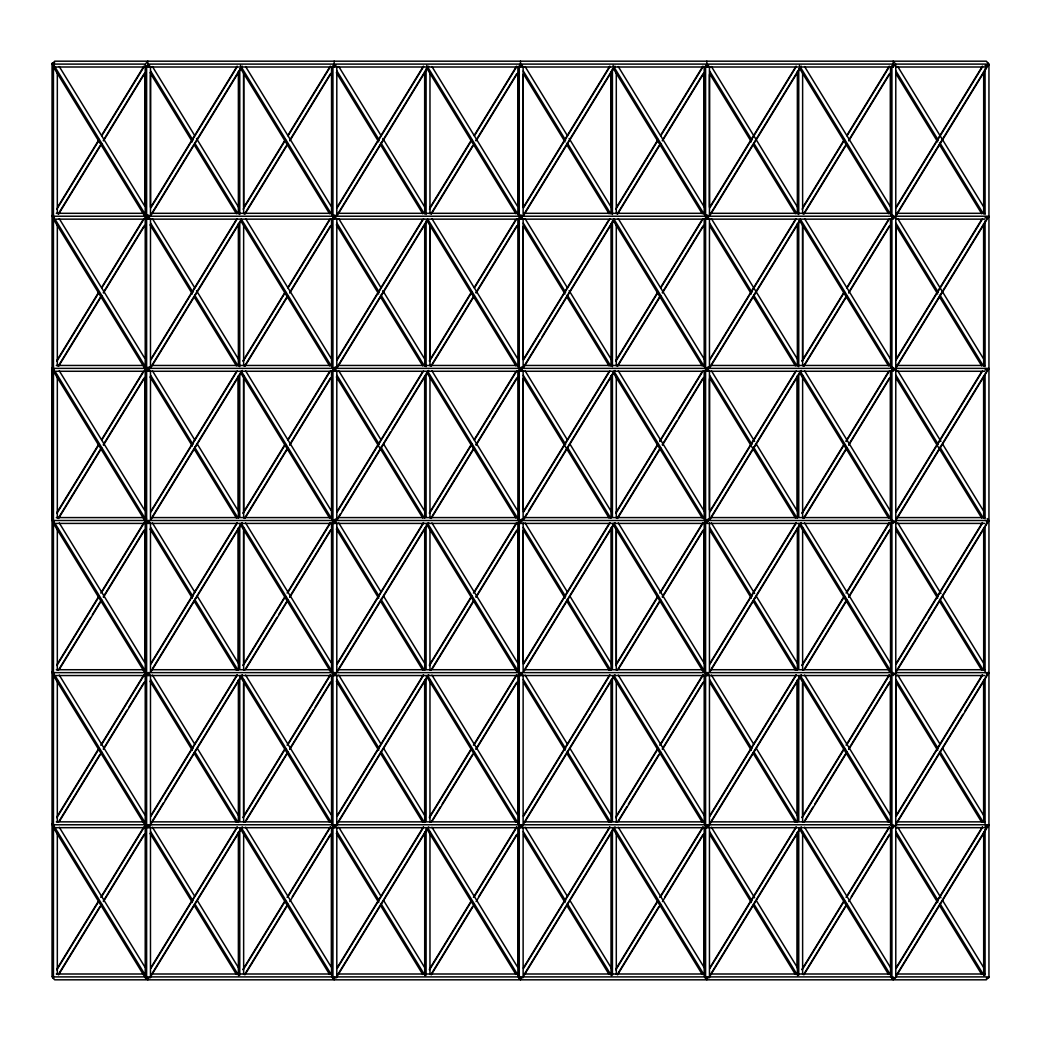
<?xml version="1.0" encoding="UTF-8"?>
<svg xmlns="http://www.w3.org/2000/svg" width="1041" height="1041" viewBox="0 0 1041 1041"><rect width="100%" height="100%" fill="white"/><g stroke="black" fill="none" stroke-linecap="round" stroke-linejoin="round"><path stroke-width="1.5" d="M52.05 519.784L53.442 522.022L52.05 519.784L52.05 367.642L53.442 369.88M52.05 63.384L52.05 976.185L53.442 978.423L53.442 65.609L52.05 63.384L54.639 62.837M145.219 662.206L145.219 531.118M145.219 510.077L145.219 378.976M145.219 213.899L145.219 64.997M150.477 215.331L150.477 66.429M238.376 662.206L238.376 529.492M238.376 510.077L238.376 377.363M243.646 815.78L243.646 683.065M243.646 663.638L243.646 530.923M243.646 511.508L243.646 378.794M243.646 207.237L243.646 72.909L243.646 213.704M331.545 974.571L331.545 827.296M424.702 815.962L424.702 681.634M424.702 518.171L424.702 375.736M424.702 207.419L424.702 73.091M429.972 365.846L429.972 225.038L429.972 359.366M517.871 966.477L517.871 833.763M517.871 814.348L517.871 681.634M517.871 662.206L517.871 531.118M517.871 205.806L517.871 73.091M523.129 671.731L523.129 522.829M523.129 509.882L523.129 378.794M523.129 367.46L523.129 218.571M523.129 207.237L523.129 74.523M611.028 213.899L611.028 71.465M616.298 670.118L616.298 527.696M704.197 966.477L704.197 833.763M704.197 670.3L704.197 523.024M704.197 510.077L704.197 378.976M704.197 213.899L704.197 66.611M706.826 824.771L706.826 827.686L708.505 825.734M709.455 509.882L709.455 378.794M709.455 215.331L709.455 66.429M797.354 968.091L797.354 833.763M797.354 815.962L797.354 681.634M797.354 510.077L797.354 377.363M802.624 822.247L802.624 679.825M802.624 359.366L802.624 225.038L802.624 365.846M890.523 822.429L890.523 675.154M890.523 510.077L890.523 378.976M890.523 213.899L890.523 66.611M895.78 825.487L895.78 64.815L891.916 65.609L891.916 978.423L895.78 977.616L895.78 825.487L891.916 826.294L890.523 824.056M895.78 359.366L895.78 226.652M983.68 822.429L983.68 680.007M983.68 518.171L983.68 375.736M983.68 357.935L983.68 225.22M52.623 65.778L53.234 64.1L146.391 216.229L145.792 217.907L53.468 67.158M52.623 217.907L53.234 216.229L146.391 368.371L145.792 370.049L53.468 219.3M52.623 370.049L53.234 368.371L146.391 520.5L145.792 522.179L53.468 371.429M52.623 522.179L53.234 520.5L146.391 672.629L145.792 674.321L53.468 523.558M52.623 674.321L53.234 672.629L146.391 824.771L145.792 826.45L53.468 675.7M52.623 826.45L53.234 824.771L146.391 976.9L145.792 978.592L53.468 827.829M57.567 207.211L99.064 139.442M101.615 135.291L143.957 66.143M56.826 209.176L99.181 140.028M101.719 135.877L144.061 66.728M58.465 213.6L99.962 145.831M103.358 140.301L144.009 73.911M58.569 214.186L101.771 143.645M103.462 140.873L144.959 73.104M56.721 360.733L99.064 291.584M101.615 287.433L143.111 219.664M150.737 207.211L237.127 66.143M56.826 361.318L99.181 292.157M101.719 288.006L144.061 218.857M150.841 207.797L237.231 66.728M58.465 365.742L100.808 296.581M103.358 292.43L144.009 226.053M152.48 212.221L240.562 68.381M58.569 366.315L101.771 295.774M103.462 293.015L144.959 225.246M150.893 215.565L242.358 66.195M56.721 512.862L99.077 443.713M101.615 439.562L143.111 371.793M150.737 359.353L236.281 219.664M243.893 207.211L285.403 139.442M287.941 135.291L330.283 66.143M56.826 513.447L99.181 444.299M101.719 440.148L144.061 370.999M150.841 359.926L237.231 218.857M243.152 209.176L285.507 140.028M288.045 135.877L330.387 66.728M58.465 517.871L100.808 448.723M103.358 444.572L144.009 378.182M152.48 364.35L240.562 220.51M244.791 213.6L286.288 145.831M289.684 140.301L330.335 73.911M58.569 518.457L101.771 447.916M103.462 445.145L144.959 377.376M150.893 367.694L241.512 219.716M244.895 214.186L288.097 143.645M289.788 140.873L331.285 73.104M56.721 665.004L99.064 595.855M100.769 593.084L143.957 522.543M150.737 511.482L236.281 371.793M243.047 360.733L285.403 291.584M287.941 287.433L329.437 219.664M337.063 207.211L423.453 66.143M56.826 665.576L99.181 596.428M101.719 592.277L144.061 523.129M150.841 512.068L237.231 370.999M243.152 361.318L285.507 292.157M288.045 288.006L330.387 218.857M337.167 207.797L423.557 66.728M58.465 670.001L90.645 617.456M92.337 614.684L100.808 600.852M103.358 596.701L144.009 530.324M152.48 516.492L240.562 372.652M244.791 365.742L287.134 296.581M289.684 292.43L330.335 226.053M338.806 212.221L426.888 68.381M59.415 669.207L101.771 600.045M103.462 597.287L144.959 529.518M150.893 519.836L242.358 370.466M244.895 366.315L288.097 295.774M289.788 293.015L331.285 225.246M337.219 215.565L428.684 66.195M56.721 817.133L98.218 749.364M100.769 745.226L143.957 674.685M150.737 663.624L237.127 522.543M243.047 512.875L285.403 443.713M287.941 439.562L329.437 371.793M337.063 359.353L422.607 219.664M430.219 207.211L471.729 139.442M474.267 135.291L516.609 66.143M56.826 817.719L99.181 748.57M101.719 744.419L144.061 675.258M150.841 664.197L237.231 523.129M243.152 513.447L285.507 444.299M288.045 440.148L330.387 370.999M337.167 359.926L423.557 218.857M429.478 209.176L471.833 140.028M474.371 135.877L516.713 66.728M58.465 822.143L99.962 754.374M103.358 748.843L127.067 710.118M128.759 707.346L144.009 682.454M152.48 668.621L240.562 524.781M244.791 517.871L287.134 448.723M289.684 444.572L330.335 378.182M338.806 364.35L426.888 220.51M431.117 213.6L472.614 145.831M476.01 140.301L516.661 73.911M59.415 821.336L101.771 752.188M103.462 749.416L144.959 681.647M150.893 671.966L242.358 522.595M244.895 518.444L288.097 447.916M289.788 445.145L331.285 377.376M337.219 367.694L427.838 219.716M431.221 214.186L474.423 143.645M476.114 140.873L517.611 73.104M56.721 969.275L98.218 901.506M100.769 897.355L143.957 826.814M150.737 815.754L237.127 674.685M243.047 665.004L285.403 595.855M287.095 593.084L330.283 522.543M337.063 511.482L422.607 371.793M429.373 360.733L471.729 291.584M474.267 287.433L515.763 219.664M523.389 207.211L609.779 66.143M56.826 969.848L99.181 900.699M101.719 896.548L144.061 827.4M150.841 816.339L237.231 675.258M243.152 665.576L285.507 596.428M288.045 592.277L330.387 523.129M337.167 512.068L423.557 370.999M429.478 361.318L471.833 292.157M474.371 288.006L516.713 218.857M523.493 207.797L609.883 66.728M58.465 974.272L99.962 906.503M103.358 900.972L144.009 834.583M152.48 820.763L163.489 802.78M165.181 800.008L240.562 676.923M244.791 670.001L276.971 617.456M278.676 614.684L287.134 600.852M289.684 596.701L330.335 530.324M338.806 516.492L340.498 513.72M342.19 510.962L390.466 432.119M392.158 429.36L426.888 372.652M431.117 365.742L473.46 296.581M476.01 292.43L516.661 226.053M524.287 213.6L613.214 68.381M58.569 974.857L101.771 904.317M103.462 901.558L144.959 833.789M150.047 825.487L242.358 674.737M245.741 669.207L288.097 600.045M289.788 597.287L331.285 529.518M337.219 519.836L428.684 370.466M431.221 366.315L474.423 295.774M476.114 293.015L517.611 225.246M523.545 215.565L615.01 66.195M150.737 967.896L237.127 826.814M243.047 817.133L284.544 749.364M287.095 745.226L330.283 674.685M337.063 663.624L423.453 522.543M429.373 512.862L471.729 443.713M474.267 439.562L515.763 371.793M523.389 359.353L608.933 219.664M616.545 207.211L658.055 139.442M660.593 135.291L702.935 66.143M150.841 968.468L237.231 827.4M243.152 817.719L285.507 748.57M288.045 744.419L330.387 675.258M337.167 664.197L423.557 523.129M429.478 513.447L471.833 444.299M474.371 440.148L516.713 370.999M523.493 359.926L609.883 218.857M615.804 209.176L658.159 140.028M660.697 135.877L703.039 66.728M151.635 974.272L240.562 829.052M244.791 822.143L286.288 754.374M289.684 748.843L313.393 710.118M315.085 707.346L330.335 682.454M338.806 668.621L426.888 524.781M431.117 517.871L473.46 448.723M476.01 444.572L490.402 421.058M492.094 418.287L516.661 378.182M525.132 364.35L540.37 339.457M542.062 336.698L613.214 220.51M617.443 213.6L658.94 145.831M662.336 140.301L702.987 73.911M150.047 977.616L242.358 826.866M245.741 821.336L288.097 752.188M289.788 749.416L331.285 681.647M337.219 671.966L428.684 522.595M431.221 518.457L474.423 447.916M476.114 445.145L517.611 377.376M523.545 367.694L614.164 219.716M617.547 214.186L660.749 143.645M662.44 140.873L703.937 73.104M243.047 969.275L284.544 901.506M287.095 897.355L330.283 826.814M337.063 815.754L423.453 674.685M429.373 665.004L471.729 595.855M473.421 593.084L516.609 522.543M523.389 511.482L608.933 371.793M615.699 360.733L658.055 291.584M660.593 287.433L702.089 219.664M709.715 207.211L796.105 66.143M243.152 969.848L285.507 900.699M288.045 896.548L330.387 827.4M337.167 816.339L423.557 675.258M429.478 665.576L471.833 596.428M474.371 592.277L516.713 523.129M523.493 512.068L609.883 370.999M615.804 361.318L658.159 292.157M660.697 288.006L703.039 218.857M709.819 207.797L796.209 66.728M244.791 974.272L286.288 906.503M292.222 896.822L330.335 834.583M338.806 820.763L426.888 676.923M431.117 670.001L473.46 600.852M476.01 596.701L516.661 530.324M525.132 516.492L526.824 513.72M528.516 510.962L613.214 372.652M617.443 365.742L659.786 296.581M662.336 292.43L702.987 226.053M710.613 213.6L799.54 68.381M244.895 974.857L288.097 904.317M289.788 901.558L331.285 833.789M336.373 825.487L428.684 674.737M432.067 669.207L474.423 600.045M476.114 597.287L517.611 529.518M523.545 519.836L615.01 370.466M617.547 366.315L660.749 295.774M662.44 293.015L703.937 225.246M709.871 215.565L801.336 66.195M337.063 967.896L423.453 826.814M429.373 817.133L470.883 749.364M473.421 745.226L516.609 674.685M523.389 663.624L609.779 522.543M615.699 512.862L658.055 443.713M659.747 440.955L702.089 371.793M709.715 359.353L795.259 219.664M802.871 207.211L844.381 139.442M846.919 135.291L889.261 66.143M337.167 968.468L423.557 827.4M429.478 817.719L471.833 748.57M474.371 744.419L516.713 675.258M523.493 664.197L609.883 523.129M615.804 513.447L658.159 444.299M659.851 441.527L703.039 370.999M709.819 359.926L796.209 218.857M802.143 209.176L844.485 140.028M847.023 135.877L889.365 66.728M337.961 974.272L426.888 829.052M431.117 822.143L440.434 806.931M442.126 804.159L472.614 754.374M476.01 748.843L516.661 682.454M525.132 668.621L613.214 524.781M617.443 517.871L659.786 448.723M662.336 444.572L676.728 421.058M678.42 418.287L702.987 378.182M711.458 364.35L799.54 220.51M803.769 213.6L845.266 145.831M848.662 140.301L889.313 73.911M336.373 977.616L428.684 826.866M432.067 821.336L474.423 752.188M476.114 749.416L517.611 681.647M523.545 671.966L615.01 522.595M617.547 518.444L660.749 447.916M662.44 445.145L703.937 377.376M709.871 367.694L800.49 219.716M803.873 214.186L847.075 143.645M848.766 140.873L890.263 73.104M429.373 969.275L470.883 901.506M473.421 897.355L516.609 826.814M523.389 815.754L609.779 674.685M615.699 665.004L658.055 595.855M659.747 593.084L702.935 522.543M709.715 511.482L795.259 371.793M802.025 360.733L844.381 291.584M846.919 287.433L888.415 219.664M896.041 207.211L982.431 66.143M429.478 969.848L471.833 900.699M474.371 896.548L516.713 827.4M523.493 816.339L609.883 675.258M615.804 665.576L658.159 596.428M660.697 592.277L703.039 523.129M709.819 512.068L796.209 370.999M802.143 361.318L844.485 292.157M847.023 288.006L889.365 218.857M896.145 207.797L982.535 66.728M431.117 974.272L472.614 906.503M478.548 896.822L516.661 834.583M525.132 820.763L590.338 714.269M592.043 711.497L613.214 676.923M617.443 670.001L659.786 600.852M662.336 596.701L702.987 530.324M711.458 516.492L799.54 372.652M803.769 365.742L846.125 296.581M848.662 292.43L889.313 226.053M896.093 214.98L985.866 68.381M431.221 974.857L474.423 904.317M476.114 901.558L517.611 833.789M522.699 825.487L615.01 674.737M618.393 669.207L660.749 600.045M662.44 597.287L703.937 529.518M709.871 519.836L801.336 370.466M803.873 366.315L847.075 295.774M848.766 293.015L890.263 225.246M988.508 64.815L895.351 216.944L891.916 214.706M523.389 967.896L609.779 826.814M615.699 817.133L657.209 749.364M659.747 745.226L702.935 674.685M709.715 663.624L796.105 522.543M802.025 512.862L844.381 443.713M846.073 440.955L888.415 371.793M896.041 359.353L981.585 219.664M523.493 968.468L609.883 827.4M615.804 817.719L658.159 748.57M660.697 744.419L703.039 675.258M709.819 664.197L796.209 523.129M802.143 513.447L844.485 444.299M846.177 441.527L889.365 370.999M896.145 359.926L982.535 218.857M524.287 974.272L613.214 829.052M617.443 822.143L626.76 806.931M628.452 804.159L658.94 754.374M662.336 748.843L702.987 682.454M711.458 668.621L799.54 524.781M803.769 517.871L846.125 448.723M848.662 444.572L889.313 378.182M896.093 367.122L985.866 220.51M522.699 977.616L615.01 826.866M618.393 821.336L660.749 752.188M662.44 749.416L703.937 681.647M709.871 671.966L801.336 522.595M803.873 518.457L847.075 447.916M848.766 445.145L890.263 377.376M988.508 216.944L895.351 369.087L891.916 366.848M615.699 969.275L657.209 901.506M659.747 897.355L702.935 826.814M709.715 815.754L796.105 674.685M802.025 665.004L844.381 595.855M846.073 593.084L889.261 522.543M896.041 511.482L981.585 371.793M615.804 969.848L658.159 900.699M660.697 896.548L703.039 827.4M709.819 816.339L796.209 675.258M802.13 665.576L844.485 596.428M847.023 592.277L889.365 523.129M896.145 512.068L982.535 370.999M617.443 974.272L658.94 906.503M664.874 896.822L702.987 834.583M711.458 820.763L776.664 714.269M778.369 711.497L799.54 676.923M803.769 670.001L846.125 600.852M848.662 596.701L889.313 530.324M896.093 519.251L985.866 372.652M617.547 974.857L660.749 904.317M662.44 901.558L703.937 833.789M709.025 825.487L801.336 674.737M804.719 669.207L847.075 600.045M848.766 597.287L890.263 529.518M895.351 521.216L988.508 369.087M709.715 967.896L796.105 826.814M802.025 817.133L843.535 749.364M846.073 745.226L889.261 674.685M896.041 663.624L982.431 522.543M709.819 968.468L796.209 827.4M802.13 817.719L844.485 748.57M847.023 744.419L889.365 675.258M896.145 664.197L982.535 523.129M710.613 974.272L799.54 829.052M803.769 822.143L813.086 806.931M814.778 804.159L845.266 754.374M848.662 748.843L889.313 682.454M896.939 670.001L926.581 621.594M928.273 618.835L985.866 524.781M709.025 977.616L801.336 826.866M804.719 821.336L847.075 752.188M848.766 749.416L890.263 681.647M895.351 673.358L988.508 521.216M802.025 969.275L843.535 901.506M846.073 897.355L889.261 826.814M896.041 815.754L982.431 674.685M802.13 969.848L844.485 900.699M847.023 896.548L889.365 827.4M896.145 816.339L982.535 675.258M803.769 974.272L845.266 906.503M851.2 896.822L889.313 834.583M896.939 822.143L962.99 714.269M964.695 711.497L985.866 676.923M803.873 974.857L847.075 904.317M848.766 901.558L890.263 833.789M895.351 825.487L988.508 673.358M896.041 967.896L982.431 826.814M896.145 968.468L982.535 827.4M896.093 975.664L985.866 829.052M895.351 977.616L988.508 825.487M53.846 66.038L52.167 64.1L54.679 61.185L986.321 61.185L988.833 64.1L986.321 67.001L895.585 67.001M988.833 64.1L895.676 64.1L893.152 67.001L147.848 67.001L149.527 65.062M332.547 219.144L147.848 219.144L149.527 217.205M335.853 65.062L334.174 67.001L334.174 61.185M518.873 371.273L147.848 371.273L149.527 369.334M518.873 219.144L334.174 219.144L335.853 217.205M522.179 65.062L520.5 67.001L520.5 61.185M705.212 523.415L147.848 523.415L149.527 521.476M335.853 369.334L334.174 371.273L334.174 368.371M705.212 219.144L520.5 219.144L522.179 217.205M149.527 673.605L147.848 675.544L145.324 672.629L52.167 672.629L54.679 675.544M708.505 65.062L706.826 67.001L706.826 61.185M335.853 521.476L334.174 523.415L334.174 520.5M705.212 371.273L520.5 371.273L522.179 369.334M895.585 827.686L986.321 827.686L988.833 824.771L895.676 824.771L893.152 827.686L147.848 827.686L149.527 825.734M891.538 219.144L706.826 219.144L708.505 217.205M335.853 673.605L334.174 675.544L334.174 672.629M891.538 371.273L706.826 371.273L708.505 369.334M335.853 825.734L334.174 827.686L334.174 824.771M522.179 673.605L520.5 675.544L520.5 672.629M986.321 219.144L988.833 216.229L895.676 216.229L893.152 219.144L893.152 216.229L147.848 216.229L147.848 219.144M522.179 825.734L520.5 827.686L520.5 824.771M708.505 673.605L706.826 675.544L706.826 672.629M986.321 371.273L988.833 368.371L895.676 368.371L893.152 371.273L893.152 368.371L147.848 368.371L147.848 371.273M986.321 523.415L988.833 520.5L987.154 518.561M986.321 675.544L988.833 672.629L895.676 672.629L893.152 675.544L893.152 672.629L147.848 672.629L147.848 675.544L891.538 675.544M52.492 215.513L53.442 214.706M145.649 215.513L146.612 214.706L148.902 216.203M52.492 367.642L53.442 366.848M145.649 367.642L146.612 366.848M145.649 519.784L146.612 518.978M146.391 216.229L148.733 215.11M335.059 215.11L332.717 216.229L240.406 65.479M146.391 368.371L149.904 366.679M521.385 215.11L519.043 216.229L426.732 65.479M336.23 366.679L332.717 368.371L241.252 219M707.711 215.11L705.369 216.229L613.058 65.479M522.556 366.679L519.043 368.371L427.578 219M336.23 518.821L332.717 520.5L241.252 371.13M522.556 518.821L519.043 520.5L427.578 371.13M708.882 518.821L705.369 520.5L613.904 371.13M708.882 366.679L705.369 368.371L613.904 219M149.188 65.076L146.612 65.609L146.612 978.423L149.188 977.889M335.514 65.076L332.938 65.609L332.938 978.423L335.514 977.889M521.84 65.076L519.264 65.609L519.264 978.423L521.84 977.889M708.166 65.076L705.59 65.609L705.59 978.423L708.166 977.889M149.188 217.218L146.599 217.751L145.219 215.513M985.072 65.609L988.95 64.815L988.95 977.616L986.361 978.163M332.938 217.751L335.514 217.218M519.264 217.751L521.84 217.218M705.59 217.751L708.166 217.218M149.188 369.347L146.612 369.88L145.219 367.642M891.916 217.751L895.78 216.944M985.072 217.751L988.95 216.944M332.938 369.88L335.514 369.347M519.264 369.88L521.84 369.347M705.59 369.88L708.166 369.347M149.188 521.489L146.612 522.022L145.219 519.784L145.219 369.269M891.916 369.88L895.78 369.087M985.072 369.88L988.95 369.087M335.514 521.489L332.938 522.022L331.545 519.784M521.84 521.489L519.264 522.022L517.871 519.784M708.166 521.489L705.59 522.022L704.197 519.784M149.188 673.618L146.612 674.152L145.219 671.913L145.219 521.398M895.78 521.216L891.916 522.022L890.523 519.784M986.361 521.749L988.95 521.216M335.514 673.618L332.938 674.152L331.545 671.913M521.84 673.618L519.264 674.152L517.871 671.913M708.166 673.618L705.59 674.152L704.197 671.913M149.188 825.76L146.612 826.294L145.219 824.056L145.219 673.54M895.78 673.358L891.916 674.152L890.523 671.913M986.361 673.891L988.95 673.358M335.514 825.76L332.938 826.294L331.545 824.056M521.84 825.76L519.264 826.294L517.871 824.056M708.166 825.76L705.59 826.294L704.197 824.056M985.072 826.294L988.95 825.487M52.167 64.1L145.324 64.1L147.848 61.185L147.848 67.001M147.848 64.1L893.152 64.1M54.679 67.001L146.247 67.001M56.292 213.314L144.634 213.314M151.088 213.314L330.934 213.314M337.414 213.314L517.26 213.314M523.714 213.314L703.586 213.314M710.04 213.314L889.912 213.314M896.366 213.314L984.708 213.314M52.167 216.229L145.324 216.229M56.292 219.144L145.415 219.144M895.585 219.144L984.708 219.144M56.292 365.456L144.634 365.456M151.088 365.456L330.934 365.456M337.414 365.456L517.26 365.456M523.74 365.456L703.586 365.456M710.066 365.456L889.912 365.456M896.366 365.456L984.708 365.456M145.324 368.371L52.167 368.371L53.846 370.31M56.292 371.273L145.415 371.273M895.585 371.273L984.708 371.273M56.292 517.585L144.634 517.585M151.088 517.585L330.934 517.585M337.414 517.585L517.26 517.585M523.74 517.585L703.586 517.585M710.066 517.585L889.912 517.585M896.366 517.585L984.708 517.585M145.324 520.5L52.167 520.5L53.846 522.439M988.833 520.5L895.676 520.5L893.152 523.415L893.152 520.5L147.848 520.5L147.848 523.415M56.292 523.415L145.415 523.415M704.302 520.5L706.826 523.415L891.538 523.415M895.585 523.415L984.708 523.415M56.292 669.727L143.801 669.727M151.088 669.727L330.934 669.727M337.414 669.727L517.26 669.727M523.74 669.727L703.586 669.727M710.066 669.727L889.912 669.727M896.366 669.727L984.708 669.727M56.292 675.544L145.415 675.544M895.585 675.544L984.708 675.544M56.292 821.856L143.801 821.856M151.088 821.856L330.934 821.856M337.414 821.856L517.26 821.856M523.74 821.856L703.586 821.856M710.066 821.856L889.912 821.856M896.366 821.856L984.708 821.856M52.167 824.771L145.324 824.771M56.292 827.686L145.415 827.686M56.292 973.999L144.634 973.999M151.062 973.999L330.934 973.999M337.388 973.999L517.26 973.999M523.714 973.999L703.586 973.999M710.04 973.999L889.912 973.999M896.366 973.999L984.708 973.999M705.59 214.706L707.88 216.203M519.264 214.706L521.554 216.203M332.938 214.706L335.228 216.203M895.676 64.1L893.152 61.185L893.152 67.001M517.976 520.5L520.5 523.415L520.5 520.5M987.558 62.577L988.95 64.815M890.523 976.185L891.916 978.423M704.197 976.185L705.59 978.423M52.05 215.513L53.442 217.751M517.871 976.185L519.264 978.423M331.545 976.185L332.938 978.423M52.05 671.913L53.442 674.152M52.05 824.056L53.442 826.294M145.219 976.185L146.612 978.423M897.758 66.559L984.135 207.627M895.937 71.009L938.279 140.158M939.971 142.929L983.172 213.47M896.171 74.067L937.681 141.849M939.372 144.608L981.715 213.756M804.589 66.559L890.979 207.64M897.758 218.701L984.135 359.77M799.384 65.479L891.695 216.229M895.937 223.151L938.279 292.3M939.971 295.058L983.172 365.599M799.631 68.537L888.559 213.756M896.171 226.209L937.681 293.978M939.372 296.75L981.715 365.898M711.419 66.559L797.809 207.627M804.589 218.701L890.979 359.77M897.758 370.83L940.947 441.371M942.639 444.13L984.135 511.899M709.611 71.009L751.953 140.158M753.645 142.929L796.846 213.47M800.23 219L891.695 368.371M895.937 375.28L938.279 444.429M939.971 447.201L983.172 517.728M709.845 74.067L751.355 141.849M753.046 144.608L795.389 213.756M799.631 220.679L888.559 365.898M896.171 378.338L981.715 518.028M618.263 66.559L704.653 207.64M711.419 218.701L797.809 359.77M804.589 370.83L890.979 511.899M897.758 522.972L940.947 593.5M942.639 596.272L984.135 664.041M800.23 371.13L891.695 520.5M709.611 223.151L751.953 292.3M753.645 295.058L796.846 365.599M895.937 527.41L938.279 596.571M939.971 599.33L983.172 669.87M613.292 68.537L702.233 213.756M709.845 226.209L751.355 293.978M753.046 296.75L795.389 365.898M799.631 372.808L888.559 518.028M896.171 530.481L937.681 598.25M939.372 601.008L981.715 670.17M525.093 66.559L567.449 135.72M569.141 138.479L611.483 207.64M618.263 218.701L704.653 359.77M711.419 370.83L754.621 441.371M756.313 444.13L797.809 511.899M804.589 522.972L890.979 664.041M897.758 675.102L940.101 744.25M942.639 748.401L984.135 816.17M523.285 71.009L565.627 140.158M567.319 142.929L610.507 213.47M709.611 375.28L751.953 444.429M753.645 447.201L796.846 517.728M800.23 523.272L891.695 672.629M895.937 679.552L938.279 748.7M939.971 751.472L983.172 822M523.519 74.08L565.029 141.849M566.72 144.608L609.063 213.756M613.292 220.679L702.233 365.898M709.845 378.338L795.389 518.028M798.772 523.558L889.404 671.549M896.171 682.61L937.681 750.379M939.372 753.15L981.715 822.299M431.937 66.559L517.481 206.248M525.093 218.701L567.449 287.85M569.141 290.621L611.483 359.77M618.263 370.83L704.653 511.899M711.419 522.972L754.621 593.5M756.313 596.272L797.809 664.041M804.589 675.102L890.979 816.17M897.758 827.244L940.947 897.771M942.639 900.543L984.135 968.312M523.285 223.151L565.627 292.3M567.319 295.058L610.52 365.599M709.611 527.41L751.953 596.571M753.645 599.33L796.846 669.87M800.23 675.401L891.695 824.771M895.937 831.681L938.279 900.842M939.971 903.601L984.018 975.521M426.966 68.537L515.907 213.756M523.519 226.209L565.029 293.978M566.72 296.75L609.063 365.898M613.292 372.808L702.233 518.028M709.845 530.481L751.355 598.25M753.046 601.008L795.389 670.17M798.772 675.7L888.559 822.299M896.171 834.752L937.681 902.521M939.372 905.28L981.715 974.441M338.767 66.559L381.123 135.72M382.815 138.479L425.157 207.64M431.937 218.701L517.481 358.39M525.093 370.83L567.449 439.992M569.987 444.13L611.483 511.899M618.263 522.972L704.653 664.041M711.419 675.102L753.775 744.25M756.313 748.401L797.809 816.17M804.589 827.244L890.979 968.312M336.959 71.009L379.301 140.158M380.993 142.929L424.181 213.47M523.285 375.28L565.627 444.429M567.319 447.201L610.507 517.728M613.904 523.272L705.369 672.629M709.611 679.552L751.953 748.7M753.645 751.472L796.846 822M800.23 827.53L891.695 976.9M336.347 72.688L378.703 141.849M380.394 144.608L422.737 213.756M426.966 220.679L515.907 365.898M523.519 378.338L609.063 518.028M612.446 523.558L703.078 671.549M709.845 682.61L751.355 750.379M753.046 753.15L795.389 822.299M798.772 827.829L888.559 974.441M245.611 66.559L331.155 206.248M338.767 218.701L381.123 287.85M382.815 290.621L425.157 359.77M431.937 370.83L517.481 510.519M525.093 522.972L567.449 592.121M569.987 596.272L611.483 664.041M618.263 675.102L704.653 816.17M711.419 827.244L754.621 897.771M756.313 900.543L797.809 968.312M336.959 223.151L379.301 292.3M380.993 295.058L424.181 365.599M523.285 527.41L565.627 596.571M567.319 599.33L610.52 669.87M613.904 675.401L705.369 824.771M709.611 831.681L751.953 900.842M753.645 903.601L797.692 975.521M240.64 68.537L329.581 213.756M336.347 224.83L378.703 293.978M380.394 296.75L422.737 365.898M426.966 372.808L515.907 518.028M523.519 530.481L565.029 598.25M566.72 601.008L609.063 670.17M612.446 675.7L702.233 822.299M709.845 834.752L751.355 902.521M753.046 905.28L795.389 974.441M152.441 66.559L194.797 135.72M196.489 138.479L238.831 207.64M245.611 218.701L331.155 358.39M338.767 370.83L381.123 439.992M383.661 444.13L425.157 511.899M431.937 522.972L517.481 662.662M525.093 675.102L567.449 744.25M569.987 748.401L611.483 816.17M618.263 827.244L704.653 968.312M150.62 71.009L192.975 140.158M194.667 142.929L237.855 213.47M336.959 375.28L379.301 444.429M380.993 447.201L424.181 517.728M427.578 523.272L519.043 672.629M523.285 679.552L565.627 748.7M567.319 751.472L610.507 822M613.904 827.53L705.369 976.9M150.021 72.688L192.364 141.849M194.068 144.608L236.411 213.756M240.64 220.679L329.581 365.898M336.347 376.959L422.737 518.028M426.12 523.558L516.752 671.549M523.519 682.61L565.029 750.379M566.72 753.15L609.063 822.299M612.446 827.829L702.233 974.441M59.285 66.559L144.829 206.248M152.441 218.701L194.797 287.85M196.489 290.621L238.831 359.77M245.611 370.83L331.155 510.519M338.767 522.972L381.123 592.121M383.661 596.272L425.157 664.041M431.937 675.102L517.481 814.791M525.093 827.244L567.449 896.392M569.987 900.543L611.483 968.312M150.62 223.151L192.975 292.3M194.667 295.058L237.855 365.599M336.959 527.41L379.301 596.571M380.993 599.33L424.181 669.87M427.578 675.401L519.043 824.771M523.285 831.681L565.627 900.842M567.319 903.601L611.366 975.521M150.021 224.83L192.364 293.978M194.068 296.75L236.411 365.898M240.64 372.808L329.581 518.028M336.347 529.101L378.703 598.25M380.394 601.008L422.737 670.17M426.12 675.7L515.907 822.299M523.519 834.752L565.029 902.521M566.72 905.28L609.063 974.441M59.285 218.701L144.829 358.39M152.441 370.83L194.797 439.992M197.335 444.13L238.831 511.899M245.611 522.972L331.155 662.662M338.767 675.102L381.123 744.25M383.661 748.401L425.157 816.17M431.937 827.244L517.481 966.92M150.633 375.28L192.975 444.429M194.667 447.201L237.855 517.728M241.252 523.272L332.717 672.629M336.959 679.552L379.301 748.7M380.993 751.472L424.181 822M427.578 827.53L519.043 976.9M150.021 376.959L192.364 446.108M194.068 448.879L236.411 518.028M239.794 523.558L330.426 671.549M336.347 681.23L378.703 750.379M380.394 753.15L422.737 822.299M426.12 827.829L515.907 974.441M59.285 370.83L144.829 510.519M152.441 522.972L194.797 592.121M197.335 596.272L238.831 664.041M245.611 675.102L331.155 814.791M338.767 827.244L381.123 896.392M383.661 900.543L425.157 968.312M150.62 527.41L192.975 596.571M194.667 599.33L237.855 669.87M241.252 675.401L332.717 824.771M336.959 831.681L379.301 900.842M380.993 903.601L425.04 975.521M150.021 529.101L192.364 598.25M194.068 601.008L236.411 670.17M239.794 675.7L329.581 822.299M336.347 833.36L378.703 902.521M380.394 905.28L422.737 974.441M59.285 522.972L144.829 662.662M152.441 675.102L194.797 744.25M197.335 748.401L238.831 816.17M245.611 827.244L331.155 966.92M150.62 679.552L192.975 748.7M194.667 751.472L237.855 822M241.252 827.53L332.717 976.9M150.021 681.23L192.364 750.379M194.068 753.15L236.411 822.299M239.794 827.829L329.581 974.441M59.285 675.102L144.829 814.791M152.441 827.244L194.797 896.392M197.335 900.543L238.831 968.312M150.62 831.681L192.975 900.842M194.667 903.601L238.701 975.521M150.021 833.373L192.364 902.521M194.068 905.28L236.411 974.441M59.285 827.244L144.829 966.92M985.072 68.849L985.072 214.511M985.072 220.991L985.072 366.653M985.072 374.734L985.072 518.782M985.072 526.876L985.072 672.538M985.072 679.005L985.072 824.667M985.072 829.521L985.072 975.183M983.68 71.465L983.68 213.899M983.68 223.607L983.68 366.029M983.68 377.363L983.68 510.077M983.68 527.878L983.68 670.3M983.68 681.634L983.68 815.962M983.68 832.149L983.68 974.571M895.78 683.065L895.78 814.153M893.152 827.686L893.152 824.771L147.848 824.771L147.848 827.686M890.523 73.091L890.523 205.806M890.523 218.753L890.523 366.029M890.523 370.882L890.523 518.171M890.523 523.024L890.523 670.3M890.523 681.634L890.523 814.348M890.523 827.296L890.523 974.571M802.624 72.909L802.624 213.704M802.624 375.554L802.624 517.976M802.624 527.696L802.624 670.118M802.624 683.065L802.624 815.78M802.624 831.954L802.624 974.389M798.746 68.849L798.746 214.511M798.746 220.991L798.746 366.653M798.746 374.734L798.746 517.169M798.746 526.876L798.746 669.298M798.746 679.005L798.746 821.44M798.746 829.521L798.746 975.183M797.354 71.465L797.354 213.899M797.354 223.607L797.354 366.029M797.354 375.736L797.354 518.171M797.354 527.878L797.354 670.3M797.354 680.007L797.354 822.429M797.354 832.149L797.354 974.571M709.455 74.523L709.455 207.237M709.455 218.571L709.455 367.46M709.455 370.7L709.455 519.602M709.455 522.829L709.455 671.731M709.455 674.971L709.455 825.487M709.455 827.101L709.455 977.616M706.826 216.229L706.826 219.144M706.826 368.371L706.826 371.273M706.826 520.5L706.826 523.415M706.826 976.9L706.826 979.815M704.197 73.091L704.197 205.806M704.197 218.753L704.197 366.029M704.197 370.882L704.197 518.171M704.197 531.118L704.197 662.206M704.197 675.154L704.197 822.429M704.197 827.296L704.197 974.571M616.298 72.909L616.298 213.704M616.298 225.038L616.298 365.846M616.298 375.554L616.298 517.976M616.298 530.923L616.298 663.638M616.298 679.825L616.298 822.247M616.298 831.954L616.298 974.389M612.42 68.849L612.42 214.511M612.42 220.991L612.42 366.653M612.42 374.734L612.42 517.169M612.42 526.876L612.42 669.298M612.42 679.005L612.42 821.44M612.42 829.521L612.42 975.183M611.028 73.091L611.028 207.419M611.028 223.607L611.028 366.029M611.028 375.736L611.028 518.171M611.028 527.878L611.028 670.3M611.028 680.007L611.028 822.429M611.028 832.149L611.028 974.571M523.129 66.429L523.129 215.331M523.129 226.652L523.129 359.366M523.129 370.7L523.129 519.602M523.129 530.923L523.129 662.024M523.129 674.971L523.129 825.487M523.129 827.101L523.129 977.616M520.5 216.229L520.5 219.144M520.5 368.371L520.5 371.273M520.5 976.9L520.5 979.815M517.871 66.611L517.871 213.899M517.871 218.753L517.871 366.029M517.871 370.882L517.871 518.171M517.871 523.024L517.871 670.3M517.871 675.154L517.871 822.429M517.871 827.296L517.871 974.571M429.972 72.909L429.972 213.704M429.972 375.554L429.972 517.976M429.972 527.696L429.972 670.118M429.972 679.825L429.972 822.247M429.972 831.954L429.972 974.389M426.094 68.849L426.094 214.511M426.094 220.991L426.094 366.653M426.094 374.747L426.094 517.169M426.094 526.876L426.094 669.298M426.094 679.005L426.094 821.44M426.094 829.521L426.094 975.183M424.702 71.465L424.702 213.899M424.702 223.607L424.702 366.029M424.702 377.363L424.702 510.077M424.702 527.878L424.702 670.3M424.702 680.007L424.702 822.429M424.702 832.149L424.702 974.571M336.803 66.429L336.803 215.331M336.803 218.571L336.803 367.46M336.803 370.7L336.803 519.602M336.803 522.829L336.803 671.731M336.803 674.971L336.803 825.487M336.803 827.101L336.803 977.616M334.174 216.229L334.174 219.144M334.174 976.9L334.174 979.815M331.545 66.611L331.545 213.899M331.545 218.753L331.545 366.029M331.545 370.882L331.545 518.171M331.545 523.024L331.545 670.3M331.545 675.154L331.545 822.429M331.545 833.763L331.545 966.477M243.646 225.038L243.646 365.846M243.646 375.554L243.646 517.976M243.646 527.696L243.646 670.118M243.646 679.825L243.646 822.247M243.646 831.954L243.646 974.389M239.768 68.849L239.768 214.511M239.768 222.605L239.768 366.653M239.768 374.734L239.768 517.169M239.768 526.876L239.768 669.298M239.768 679.005L239.768 821.44M239.768 829.521L239.768 975.183M238.376 71.465L238.376 213.899M238.376 223.607L238.376 366.029M238.376 375.736L238.376 518.171M238.376 527.878L238.376 670.3M238.376 680.007L238.376 822.429M238.376 832.149L238.376 974.571M150.477 74.523L150.477 207.237M150.477 218.571L150.477 367.46M150.477 370.7L150.477 519.602M150.477 522.829L150.477 671.731M150.477 674.971L150.477 825.487M150.477 827.101L150.477 977.616M145.219 73.091L145.219 205.806M145.219 217.127L145.219 366.029M145.219 825.669L145.219 974.571M57.32 72.909L57.32 213.704M57.32 225.038L57.32 365.846M57.32 375.554L57.32 517.976M57.32 527.696L57.32 670.118M57.32 679.825L57.32 822.247M57.32 831.954L57.32 974.389M895.676 976.9L893.152 979.815L893.152 976.9L147.848 976.9L147.848 979.815L145.324 976.9L52.167 976.9L54.679 979.815L986.321 979.815L988.833 976.9L895.676 976.9"/></g></svg>
